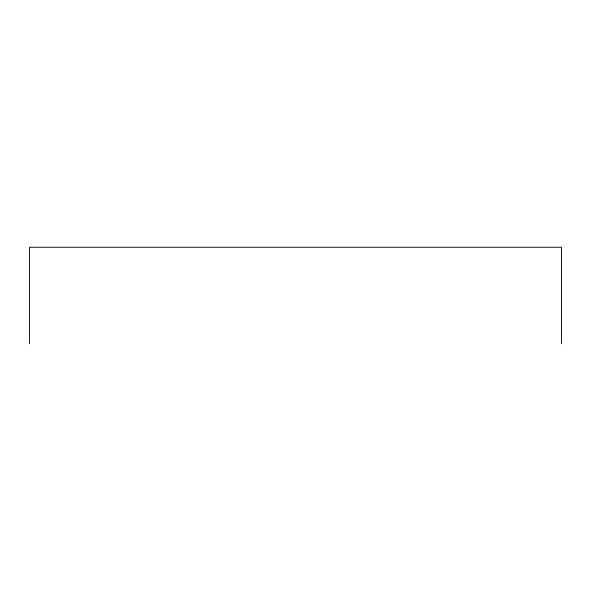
<?xml version="1.0" encoding="UTF-8"?>
<svg xmlns="http://www.w3.org/2000/svg" width="591" height="591" viewBox="0 0 591 591"><rect width="100%" height="100%" fill="white"/><g stroke="black" fill="none" stroke-linecap="round" stroke-linejoin="round"><path stroke-width="0.89" d="M561.45 343.74L561.45 247.26L29.55 247.26L29.55 343.74"/></g></svg>
